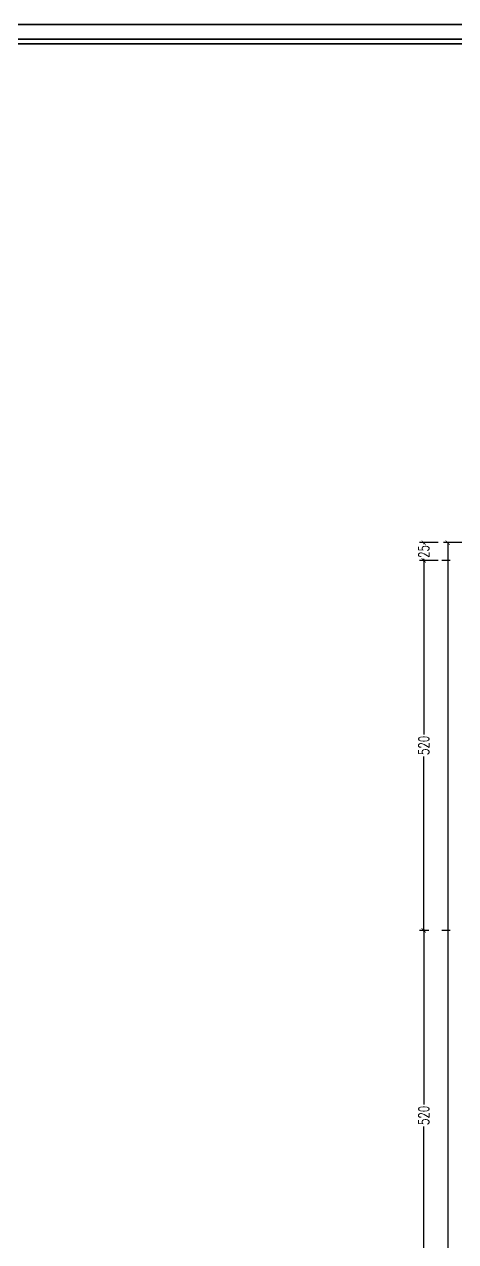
# Model space of a CAD drawing. Header units: centimetres. Extents: x -3207095 to 15275363, y -32656 to 4798027.
# Drawn here: x 689563 to 690170, y 4438776 to 4440487 of the extents above; entities that cross this region are included whole.
import ezdxf

# ---------------------------------------------------------------- set-up
doc = ezdxf.new("R2010")
doc.units = ezdxf.units.CM
doc.linetypes.add('ACAD_ISO03W100', pattern=[30, 12, -18])
doc.linetypes.add('DUZ', pattern=[500, 500])
doc.layers.get('0').update_dxf_attribs({"color": 1, "linetype": 'DUZ'})
doc.layers.add('DIM', color=1, linetype='DUZ')
doc.layers.add('DUVAR', color=7, linetype='Continuous', lineweight=35)
doc.styles.add('DIM', font='ROMANSTW.SHX', dxfattribs={"width": 0.7})
doc.dimstyles.new('1_100', dxfattribs={"dimtxt": 15, "dimasz": 6, "dimexe": 6, "dimexo": 0, "dimgap": 2, "dimtad": 0, "dimdec": 1, "dimzin": 11, "dimdsep": 46, "dimtxsty": 'DIM', "dimblk": 'ARCHTICK', "dimcen": 3, "dimdle": 1.25, "dimclrt": 2, "dimadec": 0, "dimazin": 0, "dimtfac": 1.25, "dimtdec": 1, "dimtix": 1, "dimtofl": 0, "dimtmove": 1, "dimatfit": 3, "dimldrblk": 'ARCHTICK', "dimfxl": 20, "dimfxlon": 1, "dimtolj": 1, "dimtzin": 0, "dimarcsym": 0})

# ---------------------------------------------------------------- blocks, each defined once
blk = doc.blocks.new('_ArchTick')
at = {"color": 0, "linetype": 'ByBlock', "const_width": 0.15}
blk.add_lwpolyline([(-0.5, -0.5), (0.5, 0.5)], dxfattribs=at)
blk = doc.blocks.new('*D4838')
at = {"layer": 'Defpoints', "color": 0, "linetype": 'Continuous', "lineweight": 5, "transparency": 16777216}
for p in [(690124.8, 4439758.7), (690152.4, 4439758.7), (690152.6, 4439733.7)]:
    blk.add_point(p, dxfattribs=at)
at = {"layer": 'DIM', "color": 0, "linetype": 'Continuous', "lineweight": -2, "transparency": 16777216}
for p, q in [((690144.8, 4439758.7), (690118.8, 4439758.7)), ((690124.8, 4439760), (690124.8, 4439756.7)), ((690124.8, 4439732.5), (690124.8, 4439735.7)), ((690144.8, 4439733.7), (690118.8, 4439733.7))]:
    blk.add_line(p, q, dxfattribs=at)
at = {"layer": 'DIM', "color": 0, "linetype": 'Continuous', "lineweight": -2, "transparency": 16777216, "xscale": 6, "yscale": 6, "zscale": 6}
for p, rotation in [((690124.8, 4439758.7), 90), ((690124.8, 4439733.7), 270)]:
    blk.add_blockref('_ArchTick', p, dxfattribs=dict(at, rotation=rotation))
at = {"layer": 'DIM', "color": 2, "linetype": 'Continuous', "lineweight": 5, "transparency": 16777216, "insert": (690124.8, 4439746.2), "char_height": 15, "attachment_point": 5, "rotation": 90, "style": 'DIM'}
blk.add_mtext('\\A1;25', dxfattribs=at)
blk = doc.blocks.new('*D4839')
at = {"layer": 'Defpoints', "color": 0, "linetype": 'Continuous', "lineweight": 5, "transparency": 16777216}
for p in [(690132, 4439733.7), (690124.8, 4439213.7), (690132, 4439213.7)]:
    blk.add_point(p, dxfattribs=at)
at = {"layer": 'DIM', "color": 0, "linetype": 'Continuous', "lineweight": -2, "transparency": 16777216}
for p, q in [((690132, 4439733.7), (690118.8, 4439733.7)), ((690124.8, 4439735), (690124.8, 4439489.2)), ((690124.8, 4439212.5), (690124.8, 4439458.2)), ((690132, 4439213.7), (690118.8, 4439213.7))]:
    blk.add_line(p, q, dxfattribs=at)
at = {"layer": 'DIM', "color": 0, "linetype": 'Continuous', "lineweight": -2, "transparency": 16777216, "xscale": 6, "yscale": 6, "zscale": 6}
for p, rotation in [((690124.8, 4439733.7), 90), ((690124.8, 4439213.7), 270)]:
    blk.add_blockref('_ArchTick', p, dxfattribs=dict(at, rotation=rotation))
at = {"layer": 'DIM', "color": 2, "linetype": 'Continuous', "lineweight": 5, "transparency": 16777216, "insert": (690124.8, 4439473.7), "char_height": 15, "attachment_point": 5, "rotation": 90, "style": 'DIM'}
blk.add_mtext('\\A1;520', dxfattribs=at)
blk = doc.blocks.new('*D4840')
at = {"layer": 'Defpoints', "color": 0, "linetype": 'Continuous', "lineweight": 5, "transparency": 16777216}
for p in [(690132, 4439213.7), (690124.8, 4438693.7), (690132, 4438693.7)]:
    blk.add_point(p, dxfattribs=at)
at = {"layer": 'DIM', "color": 0, "linetype": 'Continuous', "lineweight": -2, "transparency": 16777216}
for p, q in [((690132, 4439213.7), (690118.8, 4439213.7)), ((690124.8, 4439215), (690124.8, 4438969.2)), ((690124.8, 4438692.5), (690124.8, 4438938.2)), ((690132, 4438693.7), (690118.8, 4438693.7))]:
    blk.add_line(p, q, dxfattribs=at)
at = {"layer": 'DIM', "color": 0, "linetype": 'Continuous', "lineweight": -2, "transparency": 16777216, "xscale": 6, "yscale": 6, "zscale": 6}
for p, rotation in [((690124.8, 4439213.7), 90), ((690124.8, 4438693.7), 270)]:
    blk.add_blockref('_ArchTick', p, dxfattribs=dict(at, rotation=rotation))
at = {"layer": 'DIM', "color": 2, "linetype": 'Continuous', "lineweight": 5, "transparency": 16777216, "insert": (690124.8, 4438953.7), "char_height": 15, "attachment_point": 5, "rotation": 90, "style": 'DIM'}
blk.add_mtext('\\A1;520', dxfattribs=at)
blk = doc.blocks.new('*D4845')
at = {"layer": 'Defpoints', "color": 0, "linetype": 'Continuous', "lineweight": 5, "transparency": 16777216}
for p in [(690158.4, 4439758.7), (690181.8, 4439758.7), (690181.8, 4436818.7)]:
    blk.add_point(p, dxfattribs=at)
at = {"layer": 'DIM', "color": 0, "linetype": 'Continuous', "lineweight": -2, "transparency": 16777216}
for p, q in [((690178.4, 4439758.7), (690152.4, 4439758.7)), ((690158.4, 4439760), (690158.4, 4438309.2)), ((690158.4, 4436817.5), (690158.4, 4438268.2)), ((690178.4, 4436818.7), (690152.4, 4436818.7))]:
    blk.add_line(p, q, dxfattribs=at)
at = {"layer": 'DIM', "color": 0, "linetype": 'Continuous', "lineweight": -2, "transparency": 16777216, "xscale": 6, "yscale": 6, "zscale": 6}
for p, rotation in [((690158.4, 4439758.7), 90), ((690158.4, 4436818.7), 270)]:
    blk.add_blockref('_ArchTick', p, dxfattribs=dict(at, rotation=rotation))
at = {"layer": 'DIM', "color": 2, "linetype": 'Continuous', "lineweight": 5, "transparency": 16777216, "insert": (690158.4, 4438288.7), "char_height": 15, "attachment_point": 5, "rotation": 90, "style": 'DIM'}
blk.add_mtext('\\A1;2940', dxfattribs=at)
blk = doc.blocks.new('*D5721')
at = {"layer": 'Defpoints', "color": 0, "linetype": 'Continuous', "lineweight": 5, "transparency": 16777216}
for p in [(691166.9, 4439238.7), (0, 4439110.7), (691148.1, 4439110.7)]:
    blk.add_point(p, dxfattribs=at)
at = {"layer": 'DIM', "color": 0, "linetype": 'Continuous', "lineweight": -2, "transparency": 16777216}
for p, q in [((691148.1, 4439240), (691148.1, 4439189.2)), ((691166.9, 4439238.7), (691142.1, 4439238.7)), ((691148.1, 4439109.5), (691148.1, 4439160.2)), ((691128.1, 4439110.7), (691154.1, 4439110.7))]:
    blk.add_line(p, q, dxfattribs=at)
at = {"layer": 'DIM', "color": 0, "linetype": 'Continuous', "lineweight": -2, "transparency": 16777216, "xscale": 6, "yscale": 6, "zscale": 6}
for p, rotation in [((691148.1, 4439238.7), 90), ((691148.1, 4439110.7), 270)]:
    blk.add_blockref('_ArchTick', p, dxfattribs=dict(at, rotation=rotation))
at = {"layer": 'DIM', "color": 2, "linetype": 'Continuous', "lineweight": 5, "transparency": 16777216, "insert": (691148.1, 4439174.7), "char_height": 15, "attachment_point": 5, "rotation": 90, "style": 'DIM'}
blk.add_mtext('\\A1;128', dxfattribs=at)

msp = doc.modelspace()

# ---------------------------------------------------------------- linework, layer by layer
at = {"color": 232, "linetype": 'ACAD_ISO03W100'}
for p, q in [((694061.93, 4439733.74), (690121.93, 4439733.74)), ((694061.93, 4439213.74), (690121.93, 4439213.74))]:
    msp.add_line(p, q, dxfattribs=at)
at = {"layer": 'DUVAR'}
for points in [[(688491.93, 4440487.1), (695691.93, 4440487.1), (695691.93, 4435687.1), (688491.93, 4435687.1)], [(688512.93, 4440466.1), (695670.93, 4440466.1), (695670.93, 4435708.1), (688512.93, 4435708.1)], [(688519.23, 4440459.8), (695664.63, 4440459.8), (695664.63, 4435714.4), (688519.23, 4435714.4)]]:
    msp.add_lwpolyline(points, close=True, dxfattribs=at)

# ---------------------------------------------------------------- dimensions: what is measured, and where the dimension line sits
at = {"layer": 'DIM', "linetype": 'Continuous', "lineweight": 5}
for base, p1, p2, picture, middle in [((690124.83, 4439758.74), (690152.55, 4439733.74), (690152.36, 4439758.74), '*D4838', (690124.83, 4439746.24)), ((690158.36, 4439758.74), (690181.82, 4436818.74), (690181.82, 4439758.74), '*D4845', (690158.36, 4438288.74)), ((690124.83, 4439213.74), (690132, 4439733.74), (690132, 4439213.74), '*D4839', (690124.83, 4439473.74)), ((691148.06, 4439110.74), (691166.93, 4439238.74), (0, 4439110.74), '*D5721', (691148.06, 4439174.74)), ((690124.83, 4438693.74), (690132, 4439213.74), (690132, 4438693.74), '*D4840', (690124.83, 4438953.74))]:
    dim = msp.add_linear_dim(base=base, p1=p1, p2=p2, angle=90, dimstyle='1_100', dxfattribs=at)
    dim.commit()
    dim.dimension.update_dxf_attribs({"geometry": picture, "text_midpoint": middle})

doc.saveas('drawing.dxf')
